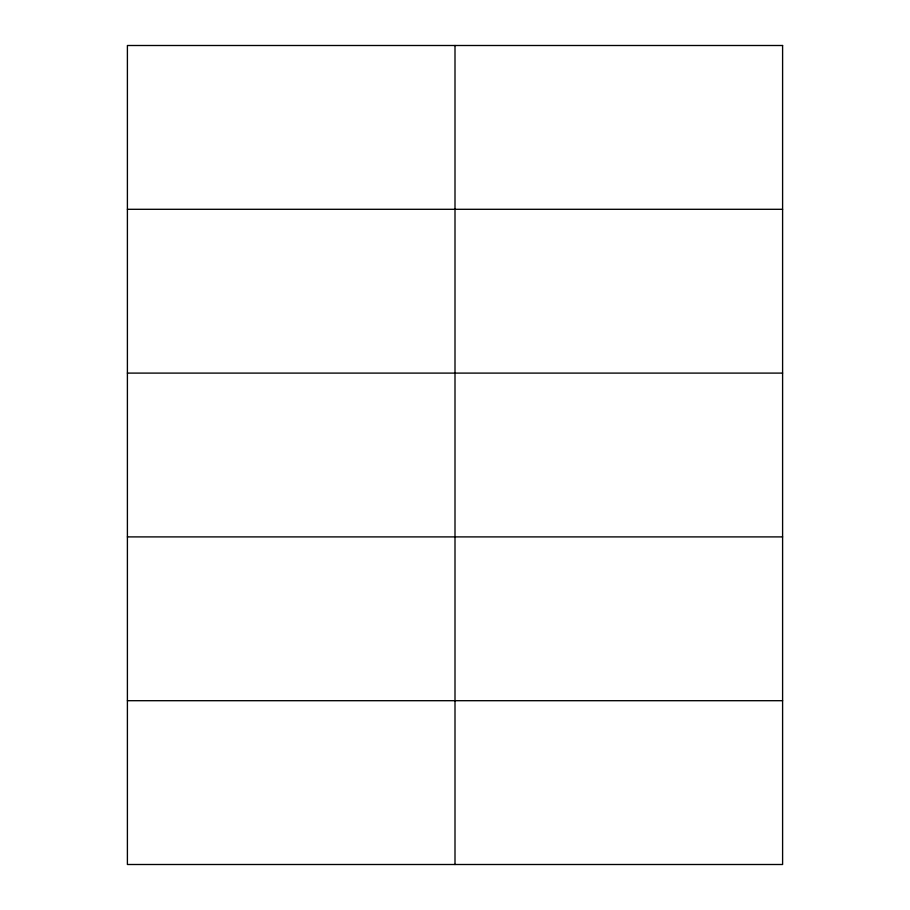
<?xml version="1.0" encoding="UTF-8"?>
<svg xmlns="http://www.w3.org/2000/svg" width="910" height="910" viewBox="0 0 910 910"><rect width="100%" height="100%" fill="white"/><g stroke="black" fill="none" stroke-linecap="round" stroke-linejoin="round"><path stroke-width="1.36" d="M127.4 209.3L782.6 209.3M127.4 373.1L782.6 373.1M127.4 536.9L782.6 536.9M127.4 700.7L782.6 700.7M455 45.5L455 864.5M782.6 45.5L127.4 45.5L127.4 864.5L782.6 864.5L782.6 45.5"/></g></svg>
